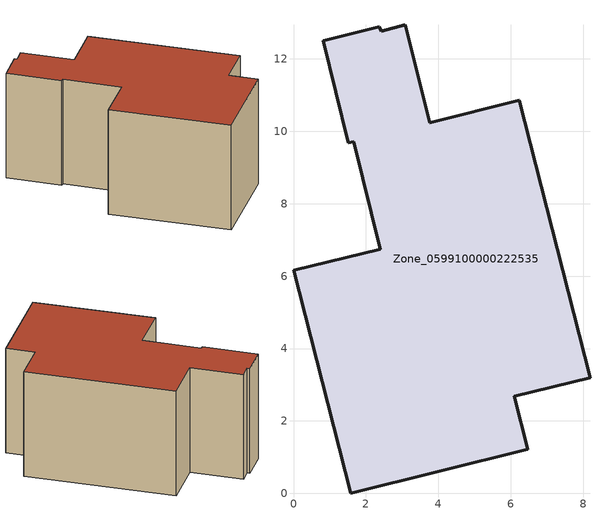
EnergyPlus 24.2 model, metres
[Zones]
Zone_0599100000222535
 floor ground (C_G): 3.09,12.95 3.77,10.24 6.24,10.86 8.19,3.2 6.1,2.68 6.47,1.22 1.58,0 0,6.17 2.39,6.75 1.66,9.72 1.51,9.69 0.82,12.5 2.37,12.89 2.42,12.77 z0
 wall outside (C_F): 1.66,9.72 2.39,6.75 0,6.17 1.58,0 6.47,1.22 6.1,2.68 8.19,3.2 6.24,10.86 3.77,10.24 3.09,12.95 2.42,12.77 2.37,12.89 0.82,12.5 1.51,9.69 1.66,9.72 z0:5.93
 roof outside (C_R): 2.42,12.77 2.37,12.89 0.82,12.5 1.51,9.69 1.66,9.72 2.39,6.75 0,6.17 1.58,0 6.47,1.22 6.1,2.68 8.19,3.2 6.24,10.86 3.77,10.24 3.09,12.95 z5.93
[BUILDING]
Pand.0599100000222535: North Axis=0; Terrain=City; Loads Convergence Tolerance Value=0.04; Temperature Convergence Tolerance Value=0.4; Solar Distribution=FullExterior; Maximum Number of Warmup Days=25; Minimum Number of Warmup Days=1
[Site:Location]
Rotterdam.The.Hague.AP_ZH_NLD Design_Conditions: Latitude=51.96; Longitude=4.45; Time Zone=1; Elevation=-4.5
[SITE:GROUNDTEMPERATURE:BUILDINGSURFACE]
18, 18, 18, 18, 18, 18, 18, 18, 18, 18, 18, 18
[MATERIAL] Thermal Absorptance=0.9; Solar Absorptance=0.7; Visible Absorptance=0.7
Name | Roughness | Thickness | Conductivity | Density | Specific Heat
G.TI.1965-1974 | MediumSmooth | 0.15 | 0.882353 | 540 | 1210
F.TI.1965-1974 | Rough | 0.3 | 0.697674 | 1920 | 840
R.TI.1965-1974 | MediumRough | 0.2 | 0.232558 | 1500 | 1000
[CONSTRUCTION]
C_G: G.TI.1965-1974
C_F: F.TI.1965-1974
C_R: R.TI.1965-1974
[ZONE]
Zone_0599100000222535: Type=1; Multiplier=1; Ceiling Height=Autocalculate; Volume=Autocalculate; Floor Area=autocalculate; Part of Total Floor Area=Yes
[ZONEINFILTRATION:DESIGNFLOWRATE]
Infil_Zone_0599100000222535: Zone or ZoneList or Space or SpaceList=Zone_0599100000222535; Schedule=AlwaysOn; Design Flow Rate Calculation Method=Flow/Area; Flow Rate per Floor Area=0.003; Constant Term Coefficient=1; Temperature Term Coefficient=0; Velocity Term Coefficient=0; Velocity Squared Term Coefficient=0
[HVACTEMPLATE:ZONE:IDEALLOADSAIRSYSTEM]
Zone_0599100000222535: Maximum Heating Supply Air Temperature=50; Minimum Cooling Supply Air Temperature=13; Maximum Heating Supply Air Humidity Ratio=0.0156; Minimum Cooling Supply Air Humidity Ratio=0.0077; Heating Limit=NoLimit; Cooling Limit=NoLimit; Dehumidification Control Type=ConstantSensibleHeatRatio; Cooling Sensible Heat Ratio=0.7; Dehumidification Setpoint=60; Humidification Control Type=None; Humidification Setpoint=30; Outdoor Air Method=None; Outdoor Air Flow Rate per Person=0.00944; Outdoor Air Flow Rate per Zone Floor Area=0; Outdoor Air Flow Rate per Zone=0; Demand Controlled Ventilation Type=None; Outdoor Air Economizer Type=NoEconomizer; Heat Recovery Type=None; Sensible Heat Recovery Effectiveness=0.7; Latent Heat Recovery Effectiveness=0.65
[ZONECONTROL:THERMOSTAT]
ThermostatControl_Zone_0599100000222535: Zone or ZoneList=Zone_0599100000222535; Control Type Schedule=DualSetpointControlType; Control 1=Thermostat_Zone_0599100000222535; Temperature Difference Between Cutout And Setpoint=0
[THERMOSTATSETPOINT:DUALSETPOINT]
Thermostat_Zone_0599100000222535: Heating Setpoint Temperature Schedule=HeatingSetpoint_Zone_0599100000222535; Cooling Setpoint Temperature Schedule=CoolingSetpoint_Zone_0599100000222535
[SCHEDULE:COMPACT]
HeatingSetpoint_Zone_0599100000222535: Through: 12/31, For: AllDays, Until: 24:00, 21
CoolingSetpoint_Zone_0599100000222535: Through: 12/31, For: AllDays, Until: 24:00, 24
DualSetpointControlType: Through: 12/31, For: AllDays, Until: 24:00, 4
AlwaysOn: Through: 12/31, For: AllDays, Until: 24:00, 1
